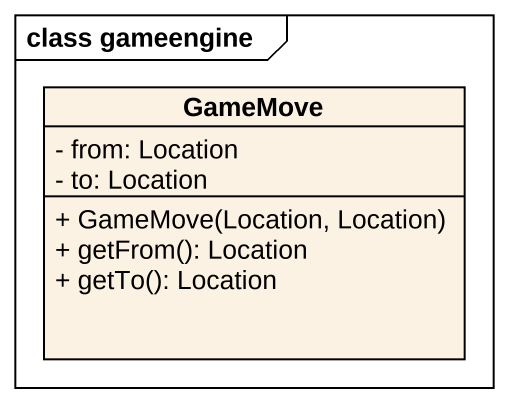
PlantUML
@startuml
mainframe class gameengine
hide circle
hide empty members
skinparam classAttributeIconSize 0
class GameMove {
  - from: Location
  - to: Location
  + GameMove(Location, Location)
  + getFrom(): Location
  + getTo(): Location
}
@enduml
